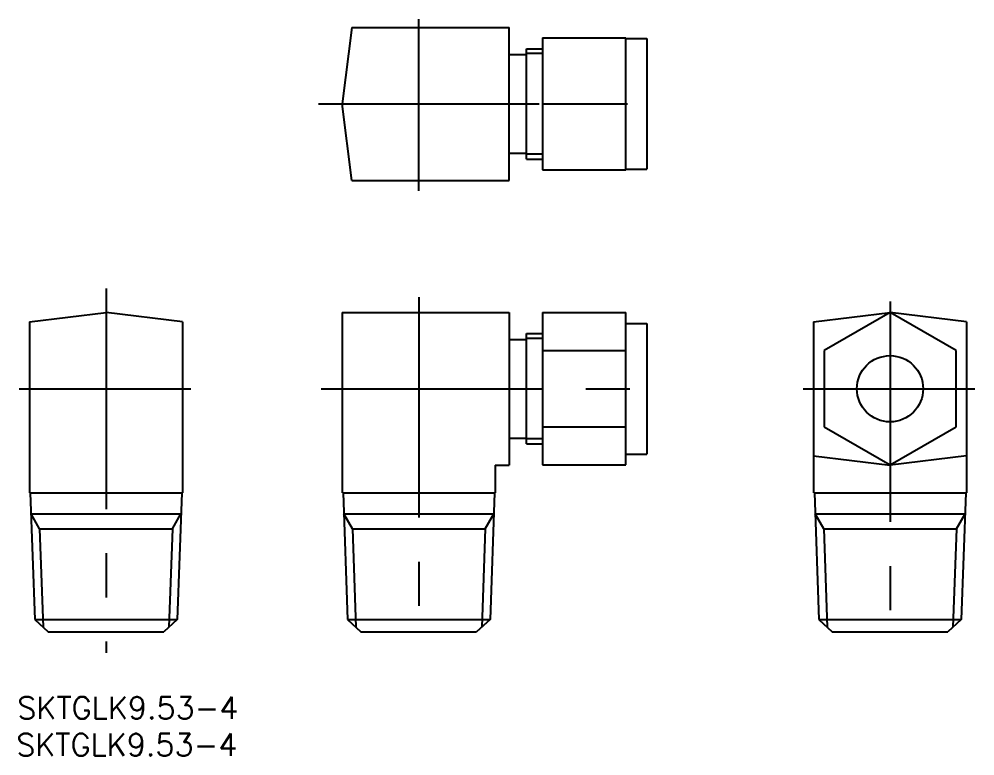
# Model space of a CAD drawing. Extents: x -58 to 356, y -26 to 300.
# Drawn here: x -57.5 to 80, y -26 to 80 of the extents above; entities that cross this region are included whole.
import ezdxf

# ---------------------------------------------------------------- set-up
doc = ezdxf.new("R2010")
doc.units = 0
doc.linetypes.add('CENTER', pattern=[50.8, 31.75, -6.35, 6.35, -6.35])
doc.layers.get('0').update_dxf_attribs({"linetype": 'CONTINUOUS'})
doc.layers.add('CENTER', color=1, linetype='CENTER')
doc.styles.get("Standard").update_dxf_attribs({"font": 'txt.shx', "bigfont": '@extfont2.shx'})

msp = doc.modelspace()

# ---------------------------------------------------------------- linework, layer by layer
at = {"color": 7, "linetype": 'CONTINUOUS'}
for p, q in [((-9.64937, 78.840002), (-11, 67.840002)), ((-9.64937, 78.840002), (13, 78.840002)), ((13, 56.840002), (13, 78.840002)), ((17.800316, 77.340002), (17.800316, 58.340002)), ((17.800316, 77.340002), (29.800317, 77.340002)), ((29.800317, 58.340002), (29.800317, 77.340002)), ((29.800318, 77.240002), (32.800318, 77.240002)), ((32.800318, 77.240002), (32.800318, 58.440002)), ((15.5, 59.902502), (15.5, 75.777502)), ((15.5, 75.777502), (17.800316, 75.777502)), ((13, 74.940002), (15.5, 74.940002)), ((-9.64937, 56.840002), (-11, 67.840002)), ((17.800316, 67.840002), (29.800317, 67.840002)), ((13, 60.740002), (15.5, 60.740002)), ((15.5, 59.902502), (17.800316, 59.902502)), ((17.800316, 58.340002), (29.800317, 58.340002)), ((29.800318, 58.440002), (32.800318, 58.440002)), ((-9.64937, 56.840002), (13, 56.840002)), ((-56, 36.48937), (-45, 37.84)), ((-34, 36.48937), (-45, 37.84)), ((-11.000001, 37.840002), (13, 37.840002)), ((-11.000001, 37.840002), (-11.000001, 11.84)), ((13, 37.840002), (13, 15.839998)), ((17.800315, 37.809655), (17.800315, 15.870345)), ((17.800315, 37.809655), (29.800318, 37.809655)), ((29.800318, 15.870345), (29.800318, 37.809655)), ((56.800318, 36.48937), (67.800318, 37.84)), ((67.800318, 37.809655), (58.300318, 32.324828)), ((78.800318, 36.48937), (67.800318, 37.84)), ((77.300318, 32.324828), (67.800318, 37.809655)), ((-56, 36.48937), (-56, 11.84)), ((-34, 36.48937), (-34, 11.84)), ((29.800318, 36.24), (32.800318, 36.24)), ((32.800318, 36.24), (32.800318, 17.44)), ((56.800318, 36.48937), (56.800318, 11.84)), ((78.800318, 36.48937), (78.800318, 11.84)), ((15.5, 34.7775), (17.800316, 34.7775)), ((15.5, 18.9025), (15.5, 34.7775)), ((13, 33.94), (15.5, 33.94)), ((17.800315, 32.324827), (29.800318, 32.324827)), ((17.800316, 32.324827), (29.800318, 32.324827)), ((58.300318, 32.324828), (58.300318, 21.355172)), ((77.300318, 21.355172), (77.300318, 32.324828)), ((17.800315, 21.355173), (29.800318, 21.355173)), ((17.800316, 21.355173), (29.800318, 21.355173)), ((58.300318, 21.355172), (67.800318, 15.870345)), ((67.800318, 15.870345), (77.300318, 21.355172)), ((13, 19.74), (15.5, 19.74)), ((15.5, 18.9025), (17.800316, 18.9025)), ((29.800318, 17.44), (32.800318, 17.44)), ((56.800318, 17.19063), (67.800318, 15.84)), ((78.800318, 17.19063), (67.800318, 15.84)), ((11.000001, 15.839998), (11.000001, 11.84)), ((11.000001, 15.839998), (13, 15.839998)), ((17.800315, 15.870345), (29.800318, 15.870345)), ((-55.890962, 11.84), (-34.109038, 11.84)), ((-55.890962, 11.84), (-55.255365, -6.361097)), ((-34.109038, 11.84), (-34.744634, -6.361096)), ((-10.890962, 11.84), (10.890962, 11.84)), ((-10.890962, 11.84), (-10.255365, -6.361097)), ((10.890962, 11.84), (10.255366, -6.361096)), ((56.909356, 11.84), (57.544953, -6.361097)), ((56.909356, 11.84), (78.691281, 11.84)), ((78.691281, 11.84), (78.055684, -6.361096)), ((-54.549392, 6.697786), (-55.7862, 8.84)), ((-55.786199, 8.84), (-34.2138, 8.84)), ((-35.450608, 6.697786), (-34.2138, 8.84)), ((-9.549392, 6.697786), (-10.7862, 8.84)), ((-10.786199, 8.84), (10.7862, 8.84)), ((9.549392, 6.697786), (10.7862, 8.84)), ((57.014119, 8.84), (78.586518, 8.84)), ((58.250926, 6.697786), (57.014119, 8.84)), ((77.34971, 6.697786), (78.586518, 8.84)), ((-55.255365, -6.361097), (-53.326278, -8.16)), ((-34.744634, -6.361097), (-36.673722, -8.16)), ((-10.255365, -6.361097), (-8.326278, -8.16)), ((10.255366, -6.361097), (8.326278, -8.16)), ((57.544953, -6.361097), (59.474041, -8.16)), ((78.055684, -6.361097), (76.126596, -8.16)), ((-53.326277, -8.16), (-36.673722, -8.16)), ((-8.326277, -8.16), (8.326278, -8.16)), ((59.474041, -8.16), (76.126596, -8.16))]:
    msp.add_line(p, q, dxfattribs=at)
at = {"color": 3, "linetype": 'CONTINUOUS'}
for p, q in [((15.5, 75.140002), (17.800316, 75.140002)), ((15.5, 60.666002), (17.800316, 60.666002)), ((15.5, 34.14), (17.800316, 34.14)), ((15.5, 19.666001), (17.800316, 19.666001)), ((-54.549391, 6.697786), (-54.054251, -7.481153)), ((-54.549391, 6.697786), (-35.450608, 6.697786)), ((-35.450608, 6.697786), (-35.945747, -7.481153)), ((-9.549391, 6.697786), (9.549392, 6.697786)), ((-9.549391, 6.697786), (-9.054251, -7.481153)), ((9.549392, 6.697786), (9.054253, -7.481153)), ((58.250927, 6.697786), (58.746067, -7.481153)), ((58.250927, 6.697786), (77.349711, 6.697786)), ((77.349711, 6.697786), (76.854571, -7.481153)), ((-55.255366, -6.361096), (-34.744634, -6.361096)), ((-10.255366, -6.361096), (10.255366, -6.361096)), ((57.544953, -6.361096), (78.055684, -6.361096))]:
    msp.add_line(p, q, dxfattribs=at)
at = {"color": 7, "linetype": 'CONTINUOUS'}
msp.add_circle((67.800318, 26.84), 4.765, dxfattribs=at)
at = {"layer": 'CENTER', "color": 1, "linetype": 'CENTER'}
for p, q in [((0, 55.340313), (0, 80.046474)), ((-14.417155, 67.840002), (34.52101, 67.840002)), ((-45, 41.257155), (-45, -11.187907)), ((0, 40.047418), (0, -10.587511)), ((67.800318, 39.419876), (67.800318, -11.187907)), ((-57.499689, 26.84), (-32.793528, 26.84)), ((-14.068025, 26.84), (34.52101, 26.84)), ((55.300629, 26.84), (80.006791, 26.84))]:
    msp.add_line(p, q, dxfattribs=at)

# ---------------------------------------------------------------- texts
at = {"color": 7, "linetype": 'CONTINUOUS'}
for p in [(-57.756423, -20.687884), (-57.912776, -26.001616)]:
    msp.add_text('SKTGLK9.53-4', height=3.2, dxfattribs=at).set_placement(p)

doc.saveas('drawing.dxf')
